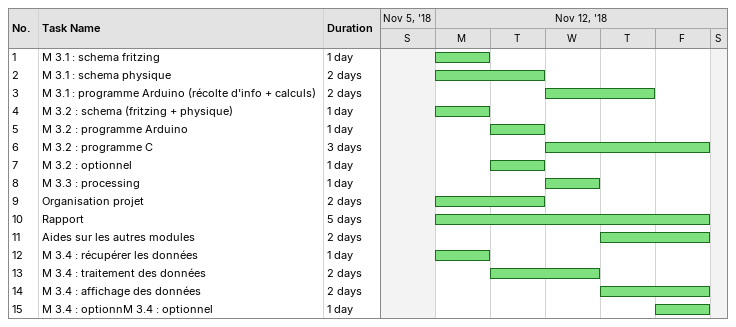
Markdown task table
| ID | Task | Duration | Start | Finish |
|---|---|---|---|---|
| 1 | M 3.1 : schema fritzing | 1d | 2018-11-12 | 2018-11-12 |
| 2 | M 3.1 : schema physique | 2d | 2018-11-12 | 2018-11-13 |
| 3 | M 3.1 : programme Arduino (récolte d'info + calculs) | 2d | 2018-11-14 | 2018-11-15 |
| 4 | M 3.2 : schema (fritzing + physique) | 1d | 2018-11-12 | 2018-11-12 |
| 5 | M 3.2 : programme Arduino | 1d | 2018-11-13 | 2018-11-13 |
| 6 | M 3.2 : programme C | 3d | 2018-11-14 | 2018-11-16 |
| 7 | M 3.2 : optionnel | 1d | 2018-11-13 | 2018-11-13 |
| 8 | M 3.3 : processing | 1d | 2018-11-14 | 2018-11-14 |
| 9 | Organisation projet | 2d | 2018-11-12 | 2018-11-13 |
| 10 | Rapport | 5d | 2018-11-12 | 2018-11-16 |
| 11 | Aides sur les autres modules | 2d | 2018-11-15 | 2018-11-16 |
| 12 | M 3.4 : récupérer les données | 1d | 2018-11-12 | 2018-11-12 |
| 13 | M 3.4 : traitement des données | 2d | 2018-11-13 | 2018-11-14 |
| 14 | M 3.4 : affichage des données | 2d | 2018-11-15 | 2018-11-16 |
| 15 | M 3.4 : optionnM 3.4 : optionnel | 1d | 2018-11-16 | 2018-11-16 |
